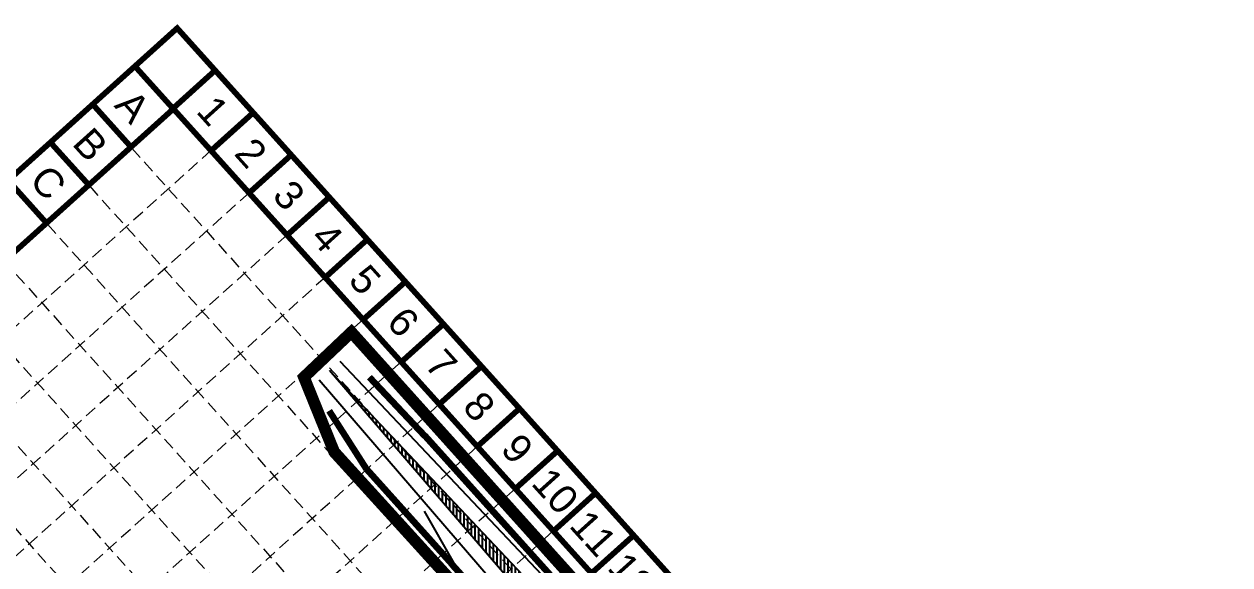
# Model space of a CAD drawing. Header units: inches. Extents: x 5194 to 8721, y 2249 to 5862.
# Drawn here: x 6509 to 7538, y 5400 to 5862 of the extents above; entities that cross this region are included whole.
import ezdxf
from ezdxf.enums import TextEntityAlignment as Align

# ---------------------------------------------------------------- set-up
doc = ezdxf.new("R2010")
doc.units = ezdxf.units.IN
doc.header["$LTSCALE"] = 60
doc.header["$MEASUREMENT"] = 0
doc.linetypes.add('DASHED2', pattern=[0.375, 0.25, -0.125])
doc.linetypes.add('HIDDEN', pattern=[0.375, 0.25, -0.125])
for name, color, linetype in [('03139 BASE$0$CPPAVEMENT', 7, 'Continuous'), ('03139 BASE$0$CPPAVEMENT-STRIPE', 7, 'Continuous'), ('BASE', 7, 'Continuous'), ('grid', 254, 'HIDDEN'), ('LIMITS OF DISTURBANCE', 1, 'Continuous')]:
    doc.layers.add(name, color=color, linetype=linetype)
doc.styles.get("Standard").update_dxf_attribs({"font": 'ARIAL.TTF'})

msp = doc.modelspace()

# ---------------------------------------------------------------- hatches: boundary and pattern name
at = {"layer": '03139 BASE$0$CPPAVEMENT-STRIPE'}
h = msp.add_hatch(dxfattribs=at)
h.set_pattern_fill('ANSI31', color=256, scale=25, angle=45, style=0)
h.paths.add_polyline_path([(6965.1, 5338.6), (6975.5, 5348), (6769.3, 5566)])

# ---------------------------------------------------------------- linework, layer by layer
at = {"layer": '03139 BASE$0$CPPAVEMENT', "color": 130, "lineweight": 158}
for p, q in [((6803.4, 5560.5), (6850.7, 5510.4)), ((6800.9, 5482), (6768.9, 5531.8)), ((6987.3, 5358.7), (6850.8, 5510.4)), ((6874.1, 5400.6), (6800.9, 5482)), ((6874.1, 5400.6), (6945.9, 5321))]:
    msp.add_line(p, q, dxfattribs=at)
at = {"layer": '03139 BASE$0$CPPAVEMENT', "color": 130, "const_width": 3}
for points in [[(6803.4, 5560.5), (6848.5, 5512.6), (6986.1, 5359.8), (7423.1, 4875.9), (7491.5, 4798.6), (7520.5, 4765.2)], [(6945.9, 5321), (6800.4, 5482.5), (6769, 5531.7)]]:
    msp.add_lwpolyline(points, dxfattribs=at)
at = {"layer": '03139 BASE$0$CPPAVEMENT-STRIPE'}
for p, q in [((6778.2, 5574.1), (6984.4, 5356)), ((6956.2, 5330.6), (6760.4, 5558)), ((6769.3, 5566), (6975.5, 5348)), ((6965.1, 5338.6), (6769.3, 5566)), ((6875.7, 5401.8), (6850.4, 5446.1)), ((6875.7, 5401.8), (6947.2, 5322.6))]:
    msp.add_line(p, q, dxfattribs=at)
at = {"layer": 'BASE', "const_width": 4.85}
for points in [[(5197.3, 4559.4), (7275.2, 2252.3), (8717.2, 3551), (6639.3, 5858.1)], [(5265.7, 4555.9), (7278.8, 2320.6), (8648.7, 3554.5), (6636.1, 5789.3)]]:
    msp.add_lwpolyline(points, close=True, dxfattribs=at)
for points in [[(6635.7, 5789.6), (6603.2, 5825.7)], [(6635.7, 5789.6), (6671.7, 5822.1)], [(6599.6, 5757.1), (6567.2, 5793.2)], [(6668.2, 5753.6), (6704.2, 5786)], [(6563.6, 5724.7), (6531.1, 5760.7)], [(6700.6, 5717.5), (6736.7, 5750)], [(6527.5, 5692.2), (6495.1, 5728.3)], [(6733.1, 5681.5), (6769.1, 5713.9)], [(6765.6, 5645.4), (6801.6, 5677.9)], [(6798, 5609.4), (6834.1, 5641.8)], [(6830.5, 5573.3), (6866.6, 5605.8)], [(6863, 5537.3), (6899, 5569.7)], [(6895.4, 5501.2), (6931.5, 5533.7)], [(6927.9, 5465.2), (6964, 5497.6)], [(6960.4, 5429.1), (6996.4, 5461.6)], [(6992.8, 5393.1), (7028.9, 5425.5)]]:
    msp.add_lwpolyline(points, dxfattribs=at)
at = {"layer": 'grid', "color": 252, "linetype": 'HIDDEN', "lineweight": 0, "ltscale": 0.7}
for p, q in [((6668.4, 5754), (5406.2, 4617.2)), ((6600.7, 5755.7), (8613.7, 3520.6)), ((6564.7, 5723.2), (8577.7, 3488.2)), ((6700.9, 5717.9), (5438.6, 4581.1)), ((6528.6, 5690.8), (8541.6, 3455.7)), ((6733.3, 5681.9), (5471.1, 4545.1)), ((6491.5, 5659.7), (8504.5, 3424.7)), ((6765.8, 5645.8), (5503.6, 4509)), ((6455.4, 5627.3), (8468.4, 3392.2)), ((6798.3, 5609.8), (5536, 4473)), ((6419.4, 5594.8), (8432.4, 3359.7)), ((6830.7, 5573.7), (5568.5, 4436.9)), ((6383.3, 5562.3), (8396.3, 3327.3)), ((6863.2, 5537.7), (5601, 4400.9)), ((6895.7, 5501.6), (5633.4, 4364.8)), ((6928.1, 5465.6), (5665.9, 4328.8)), ((6960.6, 5429.5), (5698.4, 4292.7))]:
    msp.add_line(p, q, dxfattribs=at)
at = {"layer": 'LIMITS OF DISTURBANCE', "linetype": 'DASHED2', "ltscale": 3, "const_width": 10}
msp.add_lwpolyline([(5865.8, 4538.3), (5790, 4632.3), (6928.9, 5308.9), (6904.4, 5352.5), (6773.3, 5496.7), (6747.5, 5560.4), (6788, 5598.8), (7547, 4754.5), (7505.7, 4717.1), (8058.8, 4091)], dxfattribs=at)

# ---------------------------------------------------------------- texts
at = {"layer": 'BASE'}
for s, height, p in [('A', 24.3, (6601.4, 5791.4)), ('1', 24.3, (6670, 5787.8)), ('B', 24.3, (6565.4, 5758.9)), ('2', 24.3, (6702.4, 5751.8)), ('C', 24.3, (6529.3, 5726.5)), ('3', 24.3, (6734.9, 5715.7)), ('4', 24.3, (6767.4, 5679.7)), ('5', 24.3, (6799.8, 5643.6)), ('6', 24.3, (6832.3, 5607.6)), ('7', 24.3, (6864.8, 5571.5)), ('8', 24.3, (6897.2, 5535.5)), ('9', 24.3, (6929.7, 5499.4)), ('10', 24.26, (6962.2, 5463.4)), ('11', 24.26, (6994.6, 5427.3)), ('12', 24.26, (7027.1, 5391.3))]:
    msp.add_text(s, height=height, rotation=312.0075, dxfattribs=at).set_placement(p, align=Align.MIDDLE_CENTER)

doc.saveas('drawing.dxf')
